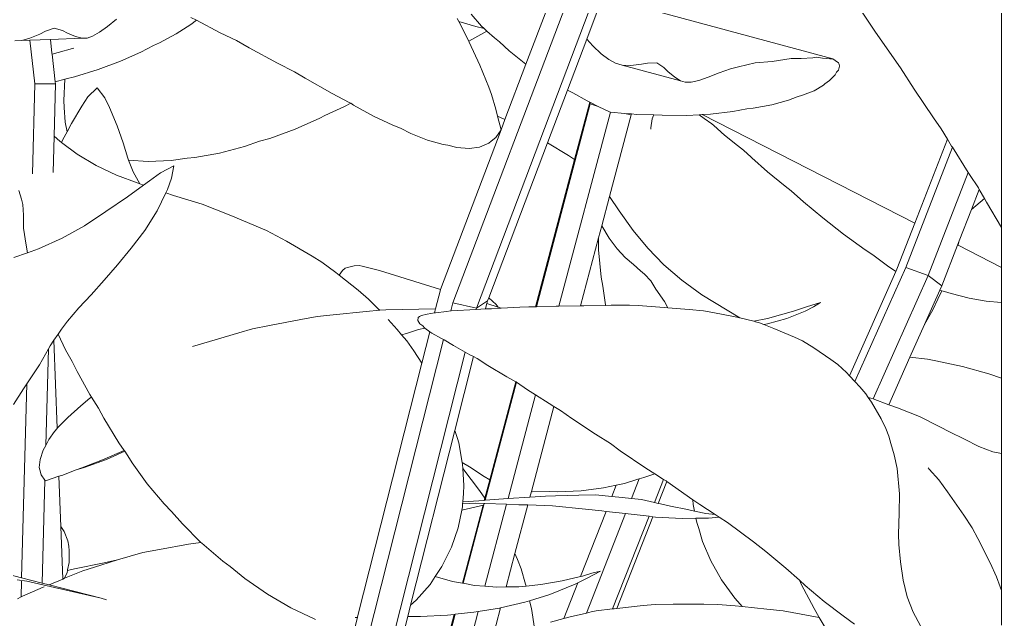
# Model space of a CAD drawing. Header units: metres. Extents: x 12.2 to 77.2, y 18.8 to 35.5.
# Drawn here: x 58.2413 to 58.4633, y 21.0436 to 21.1792 of the extents above; entities that cross this region are included whole.
import ezdxf

# ---------------------------------------------------------------- set-up
doc = ezdxf.new("R2010")
doc.units = ezdxf.units.M
doc.layers.add('0inne_gulv', color=7, linetype='Continuous', lineweight=13)

# ---------------------------------------------------------------- blocks, each defined once
blk = doc.blocks.new('One bedroom house ls')
for p, q in [((4.86971, -2.86546), (4.91434, -2.74765)), ((4.86439, -2.86421), (4.90656, -2.75287)), ((4.98842, -2.84715), (4.98842, -2.78755)), ((4.8983, -2.79496), (4.89466, -2.80458)), ((4.88092, -2.81023), (4.88598, -2.79687)), ((4.95577, -2.79668), (4.95997, -2.80302)), ((4.86852, -2.7989), (4.87089, -2.8016)), ((4.9503, -2.80906), (4.91174, -2.7986)), ((4.78833, -2.80003), (4.78628, -2.80174)), ((4.80513, -2.80129), (4.80185, -2.80339)), ((4.80513, -2.80129), (4.80638, -2.80029)), ((4.80638, -2.80029), (4.80514, -2.79964)), ((4.81178, -2.80311), (4.80638, -2.80029)), ((4.86571, -2.80061), (4.86535, -2.79991)), ((4.86571, -2.80061), (4.8696, -2.80174)), ((4.86798, -2.80504), (4.86571, -2.80061)), ((4.87089, -2.8016), (4.87149, -2.80216)), ((4.77098, -2.80343), (4.76875, -2.80438)), ((4.77098, -2.80343), (4.77225, -2.80276)), ((4.77425, -2.80206), (4.77225, -2.80276)), ((4.77425, -2.80206), (4.77609, -2.80262)), ((4.77721, -2.8032), (4.77609, -2.80262)), ((4.77721, -2.8032), (4.77908, -2.804)), ((4.78293, -2.80391), (4.78447, -2.80303)), ((4.78447, -2.80303), (4.78628, -2.80174)), ((4.79807, -2.80538), (4.80185, -2.80339)), ((4.8155, -2.80491), (4.81178, -2.80311)), ((4.86798, -2.80504), (4.8721, -2.80273)), ((4.87149, -2.80216), (4.8696, -2.80174)), ((4.87149, -2.80216), (4.8721, -2.80273)), ((4.8721, -2.80273), (4.87379, -2.8043)), ((4.95997, -2.80302), (4.96564, -2.81103)), ((4.76535, -2.80496), (4.76691, -2.80488)), ((4.76691, -2.80488), (4.76875, -2.80438)), ((4.76872, -2.80483), (4.76691, -2.80488)), ((4.77339, -2.80466), (4.76872, -2.80483)), ((4.76985, -2.81468), (4.76872, -2.80483)), ((4.78053, -2.80438), (4.77339, -2.80466)), ((4.77374, -2.80774), (4.77339, -2.80466)), ((4.78053, -2.80438), (4.77908, -2.804)), ((4.78166, -2.80435), (4.78053, -2.80438)), ((4.78293, -2.80391), (4.78166, -2.80435)), ((4.79384, -2.80751), (4.7967, -2.80599)), ((4.79807, -2.80538), (4.7967, -2.80599)), ((4.81832, -2.80655), (4.8155, -2.80491)), ((4.86808, -2.80524), (4.86798, -2.80504)), ((4.86808, -2.80524), (4.87047, -2.81044)), ((4.87379, -2.8043), (4.8749, -2.80517)), ((4.8749, -2.80517), (4.87714, -2.80725)), ((4.89466, -2.80458), (4.89029, -2.8161)), ((4.89605, -2.80612), (4.89466, -2.80458)), ((4.89793, -2.8079), (4.89605, -2.80612)), ((4.77377, -2.80799), (4.77374, -2.80774)), ((4.77517, -2.80762), (4.77377, -2.80799)), ((4.77449, -2.81423), (4.77377, -2.80799)), ((4.77841, -2.80666), (4.77517, -2.80762)), ((4.77841, -2.80666), (4.7787, -2.8066)), ((4.7892, -2.80958), (4.79384, -2.80751)), ((4.81832, -2.80655), (4.82472, -2.81002)), ((4.87714, -2.80725), (4.88092, -2.81023)), ((4.89963, -2.80921), (4.89793, -2.8079)), ((4.7892, -2.80958), (4.78418, -2.81143)), ((4.82472, -2.81002), (4.82856, -2.81196)), ((4.87252, -2.81547), (4.87047, -2.81044)), ((4.87617, -2.82276), (4.88092, -2.81023)), ((4.90119, -2.81004), (4.89963, -2.80921)), ((4.90119, -2.81004), (4.90269, -2.81043)), ((4.90269, -2.81043), (4.9046, -2.8105)), ((4.91586, -2.814), (4.90269, -2.81043)), ((4.90701, -2.81026), (4.9046, -2.8105)), ((4.90701, -2.81026), (4.90842, -2.81)), ((4.91053, -2.80993), (4.90842, -2.81)), ((4.91053, -2.80993), (4.91213, -2.811)), ((4.92895, -2.81081), (4.93276, -2.80994)), ((4.93276, -2.80994), (4.93657, -2.80961)), ((4.93657, -2.80961), (4.94091, -2.80897)), ((4.94091, -2.80897), (4.94317, -2.80894)), ((4.94317, -2.80894), (4.94581, -2.80878)), ((4.94671, -2.80866), (4.94581, -2.80878)), ((4.94797, -2.80884), (4.94671, -2.80866)), ((4.94797, -2.80884), (4.94966, -2.80903)), ((4.94966, -2.80903), (4.9503, -2.80906)), ((4.9503, -2.80906), (4.95087, -2.8094)), ((4.95087, -2.8094), (4.95159, -2.80995)), ((4.95159, -2.80995), (4.95176, -2.8102)), ((4.95183, -2.81066), (4.95176, -2.8102)), ((4.77885, -2.81306), (4.78418, -2.81143)), ((4.831, -2.81343), (4.82856, -2.81196)), ((4.91303, -2.81189), (4.91213, -2.811)), ((4.91303, -2.81189), (4.91458, -2.81321)), ((4.92458, -2.81217), (4.92212, -2.81319)), ((4.92458, -2.81217), (4.92721, -2.81129)), ((4.92721, -2.81129), (4.92895, -2.81081)), ((4.95083, -2.81264), (4.94958, -2.81394)), ((4.95083, -2.81264), (4.95116, -2.81207)), ((4.95116, -2.81207), (4.95157, -2.81158)), ((4.95157, -2.81158), (4.95183, -2.81066)), ((4.96564, -2.81103), (4.96874, -2.81592)), ((4.76931, -2.83505), (4.76985, -2.81468)), ((4.77453, -2.81466), (4.76985, -2.81468)), ((4.77422, -2.82652), (4.77453, -2.81466)), ((4.77449, -2.81423), (4.77661, -2.81362)), ((4.77453, -2.81466), (4.77449, -2.81423)), ((4.77638, -2.81842), (4.77661, -2.81362)), ((4.77661, -2.81362), (4.77694, -2.81352)), ((4.77885, -2.81306), (4.77694, -2.81352)), ((4.83706, -2.81686), (4.831, -2.81343)), ((4.91586, -2.814), (4.91458, -2.81321)), ((4.91695, -2.81432), (4.91586, -2.814)), ((4.9183, -2.81427), (4.91695, -2.81432)), ((4.9183, -2.81427), (4.92001, -2.81389)), ((4.92001, -2.81389), (4.92212, -2.81319)), ((4.9461, -2.81623), (4.94818, -2.81498)), ((4.94818, -2.81498), (4.94849, -2.81469)), ((4.94849, -2.81469), (4.94958, -2.81394)), ((4.78393, -2.81561), (4.78186, -2.81764)), ((4.78393, -2.81561), (4.78569, -2.81784)), ((4.83706, -2.81686), (4.84093, -2.81887)), ((4.87252, -2.81547), (4.87309, -2.8171)), ((4.87411, -2.82039), (4.87309, -2.8171)), ((4.89029, -2.8161), (4.88578, -2.828)), ((4.89029, -2.8161), (4.89151, -2.81672)), ((4.89151, -2.81672), (4.89476, -2.81856)), ((4.9461, -2.81623), (4.94348, -2.81727)), ((4.96874, -2.81592), (4.97305, -2.82235)), ((4.77638, -2.81842), (4.77649, -2.82006)), ((4.7805, -2.8197), (4.78186, -2.81764)), ((4.78673, -2.82003), (4.78569, -2.81784)), ((4.83988, -2.81981), (4.84129, -2.81909)), ((4.84093, -2.81887), (4.84129, -2.81909)), ((4.84129, -2.81909), (4.8419, -2.81948)), ((4.89546, -2.8192), (4.88331, -2.86509)), ((4.89191, -2.83181), (4.89534, -2.81884)), ((4.89534, -2.81884), (4.89476, -2.81856)), ((4.89553, -2.81893), (4.89534, -2.81884)), ((4.89553, -2.81893), (4.89546, -2.8192)), ((4.89725, -2.81977), (4.89546, -2.8192)), ((4.89725, -2.81977), (4.89553, -2.81893)), ((4.93233, -2.82018), (4.93652, -2.8194)), ((4.94027, -2.81837), (4.93652, -2.8194)), ((4.94027, -2.81837), (4.94223, -2.81759)), ((4.94223, -2.81759), (4.94348, -2.81727)), ((4.77673, -2.82334), (4.77649, -2.82006)), ((4.7805, -2.8197), (4.77814, -2.82367)), ((4.78673, -2.82003), (4.78847, -2.82421)), ((4.83988, -2.81981), (4.83547, -2.82183)), ((4.8419, -2.81948), (4.84644, -2.82198)), ((4.87452, -2.82198), (4.87411, -2.82039)), ((4.88839, -2.86498), (4.90002, -2.82106)), ((4.89993, -2.82106), (4.89725, -2.81977)), ((4.90009, -2.82111), (4.90318, -2.82136)), ((4.90469, -2.82171), (4.90318, -2.82136)), ((4.90318, -2.82136), (4.90475, -2.82149)), ((4.90469, -2.82171), (4.90475, -2.82149)), ((4.90475, -2.82149), (4.90593, -2.82159)), ((4.90593, -2.82159), (4.90977, -2.82168)), ((4.92075, -2.82165), (4.92005, -2.82169)), ((4.92263, -2.82156), (4.92075, -2.82165)), ((4.96885, -2.8462), (4.92075, -2.82165)), ((4.92263, -2.82156), (4.92767, -2.82096)), ((4.92767, -2.82096), (4.93085, -2.82035)), ((4.93233, -2.82018), (4.93085, -2.82035)), ((4.77716, -2.8255), (4.77673, -2.82334)), ((4.77716, -2.8255), (4.77814, -2.82367)), ((4.83432, -2.82243), (4.8287, -2.82494)), ((4.83547, -2.82183), (4.83432, -2.82243)), ((4.84644, -2.82198), (4.85084, -2.82406)), ((4.87452, -2.82198), (4.87614, -2.82274)), ((4.8753, -2.82505), (4.87452, -2.82198)), ((4.8753, -2.82505), (4.87617, -2.82276)), ((4.87617, -2.82276), (4.87614, -2.82274)), ((4.89981, -2.84016), (4.90469, -2.82171)), ((4.90948, -2.82258), (4.90916, -2.82462)), ((4.90948, -2.82258), (4.90977, -2.82183)), ((4.90977, -2.82183), (4.90982, -2.82168)), ((4.90982, -2.82168), (4.90977, -2.82168)), ((4.91173, -2.8218), (4.90982, -2.82168)), ((4.91173, -2.8218), (4.9173, -2.82184)), ((4.92005, -2.82169), (4.9173, -2.82184)), ((4.92125, -2.82253), (4.92005, -2.82169)), ((4.92125, -2.82253), (4.92298, -2.8237)), ((4.92298, -2.8237), (4.92339, -2.8241)), ((4.97483, -2.82488), (4.97305, -2.82235)), ((4.7762, -2.8273), (4.77716, -2.8255)), ((4.78981, -2.828), (4.78847, -2.82421)), ((4.8287, -2.82494), (4.82297, -2.82702)), ((4.85084, -2.82406), (4.85252, -2.82471)), ((4.85492, -2.8259), (4.85252, -2.82471)), ((4.85492, -2.8259), (4.85869, -2.82739)), ((4.86162, -2.86117), (4.8753, -2.82505)), ((4.8753, -2.82505), (4.8741, -2.82683)), ((4.90916, -2.82462), (4.90917, -2.82494)), ((4.92339, -2.8241), (4.92585, -2.82626)), ((4.97623, -2.8272), (4.97483, -2.82488)), ((4.774, -2.83473), (4.77422, -2.82652)), ((4.77549, -2.82765), (4.77422, -2.82652)), ((4.77588, -2.82794), (4.77549, -2.82765)), ((4.77588, -2.82794), (4.7762, -2.8273)), ((4.77945, -2.83061), (4.77588, -2.82794)), ((4.79086, -2.83146), (4.78981, -2.828)), ((4.81727, -2.82886), (4.82068, -2.82767)), ((4.82297, -2.82702), (4.82068, -2.82767)), ((4.85869, -2.82739), (4.86221, -2.82838)), ((4.87044, -2.82897), (4.8725, -2.82811)), ((4.88578, -2.828), (4.87249, -2.86309)), ((4.8725, -2.82811), (4.87307, -2.82763)), ((4.87307, -2.82763), (4.8741, -2.82683)), ((4.88578, -2.828), (4.89056, -2.83088)), ((4.92585, -2.82626), (4.92877, -2.82863)), ((4.97623, -2.8272), (4.96885, -2.8462)), ((4.97718, -2.82879), (4.97623, -2.8272)), ((4.81163, -2.83034), (4.80606, -2.83133)), ((4.81727, -2.82886), (4.81163, -2.83034)), ((4.86221, -2.82838), (4.86326, -2.82853)), ((4.86326, -2.82853), (4.86531, -2.82906)), ((4.86531, -2.82906), (4.86804, -2.82928)), ((4.87044, -2.82897), (4.86804, -2.82928)), ((4.92877, -2.82863), (4.93011, -2.82965)), ((4.93183, -2.83128), (4.93011, -2.82965)), ((4.9668, -2.85619), (4.97734, -2.82904)), ((4.97718, -2.82879), (4.97734, -2.82904)), ((4.97734, -2.82904), (4.98093, -2.83472)), ((4.77945, -2.83061), (4.78372, -2.83319)), ((4.79086, -2.83146), (4.79106, -2.83196)), ((4.79106, -2.83196), (4.79549, -2.83224)), ((4.79106, -2.83196), (4.79209, -2.83457)), ((4.80067, -2.83201), (4.79549, -2.83224)), ((4.8043, -2.83149), (4.80067, -2.83201)), ((4.80606, -2.83133), (4.8043, -2.83149)), ((4.88309, -2.8651), (4.89191, -2.83181)), ((4.89191, -2.83181), (4.89056, -2.83088)), ((4.932, -2.83145), (4.93183, -2.83128)), ((4.932, -2.83145), (4.93557, -2.83457)), ((4.78372, -2.83319), (4.78833, -2.83537)), ((4.79209, -2.83457), (4.79357, -2.83729)), ((4.79582, -2.83663), (4.79831, -2.83482)), ((4.80127, -2.83324), (4.79831, -2.83482)), ((4.80127, -2.83324), (4.8008, -2.83601)), ((4.93557, -2.83457), (4.93951, -2.8378)), ((4.97187, -2.85807), (4.98093, -2.83472)), ((4.98093, -2.83472), (4.98121, -2.83516)), ((4.7932, -2.83716), (4.78833, -2.83537)), ((4.7932, -2.83716), (4.79357, -2.83729)), ((4.79582, -2.83663), (4.79446, -2.8376)), ((4.79986, -2.83856), (4.8008, -2.83601)), ((4.98121, -2.83516), (4.98326, -2.83824)), ((4.76688, -2.84079), (4.76624, -2.8388)), ((4.79446, -2.8376), (4.7908, -2.84021)), ((4.79357, -2.83729), (4.79446, -2.8376)), ((4.79949, -2.83933), (4.7975, -2.84342)), ((4.79986, -2.83856), (4.79949, -2.83933)), ((4.79949, -2.83933), (4.80122, -2.83991)), ((4.93951, -2.8378), (4.9409, -2.83887)), ((4.9409, -2.83887), (4.94367, -2.84135)), ((4.98166, -2.84311), (4.9834, -2.83861)), ((4.98326, -2.83824), (4.98343, -2.83855)), ((4.9834, -2.83861), (4.98343, -2.83855)), ((4.9834, -2.83861), (4.98344, -2.83857)), ((4.98343, -2.83855), (4.98344, -2.83857)), ((4.98344, -2.83857), (4.98459, -2.84061)), ((4.76688, -2.84079), (4.76712, -2.84199)), ((4.78592, -2.84359), (4.7908, -2.84021)), ((4.80122, -2.83991), (4.80769, -2.84193)), ((4.89804, -2.84683), (4.89981, -2.84016)), ((4.89981, -2.84016), (4.90197, -2.84342)), ((4.94367, -2.84135), (4.94809, -2.84502)), ((4.98166, -2.84311), (4.98459, -2.84061)), ((4.98459, -2.84061), (4.98508, -2.84148)), ((4.98508, -2.84148), (4.98842, -2.84715)), ((4.76712, -2.84199), (4.76729, -2.84439)), ((4.78109, -2.84677), (4.78592, -2.84359)), ((4.79475, -2.84782), (4.7975, -2.84342)), ((4.80769, -2.84193), (4.81421, -2.84445)), ((4.90518, -2.84782), (4.90197, -2.84342)), ((4.9789, -2.85021), (4.98166, -2.84311)), ((4.76728, -2.84732), (4.76729, -2.84439)), ((4.81421, -2.84445), (4.82224, -2.84785)), ((4.95276, -2.84865), (4.94809, -2.84502)), ((4.76789, -2.85117), (4.76728, -2.84732)), ((4.77604, -2.8496), (4.78109, -2.84677)), ((4.79166, -2.85184), (4.79475, -2.84782)), ((4.82224, -2.84785), (4.82676, -2.85028)), ((4.89732, -2.84954), (4.89804, -2.84683)), ((4.89973, -2.8496), (4.89804, -2.84683)), ((4.90848, -2.85184), (4.90518, -2.84782)), ((4.96885, -2.8462), (4.96482, -2.8566)), ((4.98842, -2.85619), (4.98842, -2.84715)), ((4.77604, -2.8496), (4.77071, -2.85201)), ((4.82676, -2.85028), (4.83255, -2.85364)), ((4.89326, -2.86488), (4.89732, -2.84954)), ((4.89732, -2.84954), (4.89734, -2.8522)), ((4.89973, -2.8496), (4.90152, -2.85201)), ((4.95276, -2.84865), (4.95766, -2.85221)), ((4.97852, -2.8512), (4.9789, -2.85021)), ((4.9789, -2.85021), (4.97868, -2.85109)), ((4.76821, -2.85289), (4.76789, -2.85117)), ((4.77071, -2.85201), (4.76821, -2.85289)), ((4.79166, -2.85184), (4.78855, -2.85559)), ((4.89734, -2.8522), (4.89794, -2.85844)), ((4.90152, -2.85201), (4.90336, -2.85399)), ((4.90848, -2.85184), (4.91213, -2.85559)), ((4.95766, -2.85221), (4.95938, -2.85339)), ((4.97496, -2.86036), (4.97852, -2.8512)), ((4.97862, -2.85126), (4.97864, -2.8512)), ((4.97864, -2.8512), (4.97868, -2.85109)), ((4.98842, -2.85619), (4.97864, -2.8512)), ((4.76821, -2.85289), (4.76511, -2.85399)), ((4.83476, -2.85502), (4.83255, -2.85364)), ((4.90524, -2.85553), (4.90336, -2.85399)), ((4.95938, -2.85339), (4.96266, -2.85581)), ((4.78855, -2.85559), (4.78552, -2.85911)), ((4.83795, -2.85736), (4.83476, -2.85502)), ((4.83944, -2.85693), (4.83869, -2.85794)), ((4.84007, -2.85641), (4.83944, -2.85693)), ((4.8406, -2.85619), (4.84007, -2.85641)), ((4.84208, -2.85587), (4.8406, -2.85619)), ((4.84208, -2.85587), (4.8432, -2.85577)), ((4.8432, -2.85577), (4.84388, -2.85592)), ((4.84596, -2.85643), (4.84388, -2.85592)), ((4.84782, -2.8569), (4.84596, -2.85643)), ((4.84782, -2.8569), (4.86162, -2.86117)), ((4.90524, -2.85553), (4.90685, -2.85695)), ((4.90685, -2.85695), (4.90771, -2.85775)), ((4.91213, -2.85559), (4.9162, -2.85911)), ((4.96458, -2.85712), (4.95406, -2.88072)), ((4.95529, -2.88201), (4.9668, -2.85619)), ((4.96458, -2.85712), (4.96266, -2.85581)), ((4.96482, -2.8566), (4.96458, -2.85712)), ((4.9668, -2.85619), (4.97187, -2.85807)), ((4.98842, -2.86415), (4.98842, -2.85619)), ((4.78552, -2.85911), (4.7826, -2.86237)), ((4.83795, -2.85736), (4.83869, -2.85794)), ((4.83869, -2.85794), (4.84299, -2.86135)), ((4.89794, -2.85844), (4.89832, -2.86044)), ((4.90771, -2.85775), (4.90918, -2.85922)), ((4.90918, -2.85922), (4.9103, -2.86112)), ((4.9162, -2.85911), (4.92068, -2.86237)), ((4.95944, -2.88595), (4.97187, -2.85807)), ((4.97187, -2.85807), (4.97496, -2.86036)), ((4.84299, -2.86135), (4.84533, -2.86337)), ((4.86049, -2.86559), (4.86158, -2.86127)), ((4.86158, -2.86127), (4.86162, -2.86117)), ((4.89832, -2.86044), (4.89894, -2.8647)), ((4.9103, -2.86112), (4.91227, -2.86388)), ((4.97106, -2.8691), (4.97451, -2.86136)), ((4.97408, -2.86338), (4.97493, -2.86147)), ((4.97451, -2.86136), (4.97496, -2.86036)), ((4.97451, -2.86136), (4.97493, -2.86147)), ((4.97493, -2.86147), (4.97553, -2.86163)), ((4.7826, -2.86237), (4.77978, -2.86535)), ((4.84533, -2.86337), (4.84761, -2.86565)), ((4.86971, -2.86546), (4.87223, -2.86378)), ((4.87223, -2.86378), (4.87207, -2.8644)), ((4.87249, -2.86309), (4.87223, -2.86378)), ((4.87249, -2.86309), (4.87415, -2.86458)), ((4.92926, -2.86764), (4.92068, -2.86237)), ((4.97293, -2.86577), (4.97408, -2.86338)), ((4.97704, -2.8621), (4.97553, -2.86163)), ((4.97704, -2.8621), (4.98117, -2.86315)), ((4.98496, -2.86383), (4.98117, -2.86315)), ((4.98496, -2.86383), (4.98835, -2.86415)), ((4.77727, -2.86833), (4.77978, -2.86535)), ((4.84785, -2.86591), (4.84476, -2.86621)), ((4.84761, -2.86565), (4.84785, -2.86591)), ((4.84926, -2.86577), (4.84785, -2.86591)), ((4.86049, -2.86559), (4.84926, -2.86577)), ((4.86026, -2.8665), (4.86049, -2.86559)), ((4.86298, -2.86614), (4.86392, -2.86604)), ((4.86392, -2.86604), (4.86439, -2.86421)), ((4.86392, -2.86604), (4.86403, -2.86603)), ((4.86403, -2.86603), (4.86964, -2.86573)), ((4.86439, -2.86421), (4.86971, -2.86546)), ((4.86964, -2.86573), (4.86971, -2.86546)), ((4.86964, -2.86573), (4.87176, -2.86561)), ((4.87178, -2.86553), (4.87176, -2.86561)), ((4.87176, -2.86561), (4.87315, -2.86554)), ((4.87207, -2.8644), (4.87178, -2.86553)), ((4.87315, -2.86554), (4.87178, -2.86553)), ((4.87207, -2.8644), (4.87463, -2.8652)), ((4.87315, -2.86554), (4.87535, -2.86542)), ((4.87463, -2.8652), (4.87415, -2.86458)), ((4.87463, -2.8652), (4.87535, -2.86542)), ((4.87535, -2.86542), (4.87953, -2.86519)), ((4.88159, -2.86513), (4.87953, -2.86519)), ((4.88309, -2.8651), (4.88159, -2.86513)), ((4.88331, -2.86509), (4.88309, -2.8651)), ((4.88776, -2.86499), (4.88331, -2.86509)), ((4.88776, -2.86499), (4.88839, -2.86498)), ((4.88839, -2.86498), (4.89326, -2.86488)), ((4.89326, -2.86488), (4.89398, -2.86487)), ((4.89897, -2.8648), (4.89398, -2.86487)), ((4.89894, -2.8647), (4.89897, -2.8648)), ((4.90017, -2.86478), (4.89897, -2.8648)), ((4.90431, -2.86475), (4.90017, -2.86478)), ((4.90626, -2.86485), (4.90431, -2.86475)), ((4.91216, -2.86524), (4.90626, -2.86485)), ((4.91302, -2.86531), (4.91216, -2.86524)), ((4.91227, -2.86388), (4.91302, -2.86531)), ((4.91784, -2.86569), (4.91302, -2.86531)), ((4.91784, -2.86569), (4.92109, -2.866)), ((4.92321, -2.86637), (4.92109, -2.866)), ((4.94143, -2.86611), (4.94434, -2.86512)), ((4.94407, -2.86613), (4.94596, -2.86513)), ((4.94755, -2.86413), (4.94434, -2.86512)), ((4.94755, -2.86413), (4.94596, -2.86513)), ((4.97293, -2.86577), (4.97106, -2.8691)), ((4.98835, -2.86415), (4.98842, -2.86415)), ((4.98842, -2.88122), (4.98842, -2.86415)), ((4.82293, -2.86934), (4.83004, -2.86798)), ((4.83004, -2.86798), (4.83368, -2.86731)), ((4.83368, -2.86731), (4.83733, -2.86694)), ((4.84476, -2.86621), (4.83733, -2.86694)), ((4.84975, -2.86799), (4.85182, -2.87025)), ((4.85657, -2.86753), (4.85644, -2.86824)), ((4.85692, -2.86897), (4.85644, -2.86824)), ((4.85657, -2.86753), (4.85681, -2.86731)), ((4.85728, -2.8671), (4.85681, -2.86731)), ((4.85858, -2.86678), (4.85728, -2.8671)), ((4.85858, -2.86678), (4.86026, -2.8665)), ((4.86026, -2.8665), (4.86049, -2.86646)), ((4.86298, -2.86614), (4.86049, -2.86646)), ((4.92821, -2.8674), (4.92321, -2.86637)), ((4.92926, -2.86764), (4.92821, -2.8674)), ((4.93246, -2.86839), (4.92926, -2.86764)), ((4.93246, -2.86839), (4.93552, -2.86775)), ((4.94143, -2.86611), (4.93552, -2.86775)), ((4.93552, -2.86898), (4.9399, -2.86777)), ((4.94407, -2.86613), (4.9399, -2.86777)), ((4.77588, -2.87016), (4.7751, -2.8713)), ((4.77727, -2.86833), (4.77588, -2.87016)), ((4.81602, -2.87097), (4.81905, -2.8701)), ((4.81905, -2.8701), (4.82293, -2.86934)), ((4.85182, -2.87025), (4.85281, -2.87145)), ((4.85387, -2.87113), (4.85664, -2.87025)), ((4.85808, -2.86995), (4.85664, -2.87025)), ((4.85692, -2.86897), (4.85759, -2.86942)), ((4.85759, -2.86942), (4.858, -2.86989)), ((4.85808, -2.86995), (4.858, -2.86989)), ((4.85918, -2.87077), (4.85808, -2.86995)), ((4.93284, -2.86848), (4.93246, -2.86839)), ((4.93371, -2.86871), (4.93284, -2.86848)), ((4.93474, -2.86912), (4.93371, -2.86871)), ((4.93474, -2.86912), (4.93552, -2.86898)), ((4.93696, -2.86999), (4.93474, -2.86912)), ((4.93696, -2.86999), (4.94167, -2.872)), ((4.96776, -2.8765), (4.97106, -2.8691)), ((4.77419, -2.87265), (4.77333, -2.87392)), ((4.7751, -2.8713), (4.77419, -2.87265)), ((4.77492, -2.89259), (4.77419, -2.87265)), ((4.77682, -2.87482), (4.7751, -2.8713)), ((4.81602, -2.87097), (4.80934, -2.87294)), ((4.835, -2.98037), (4.86229, -2.8725)), ((4.85281, -2.87145), (4.85387, -2.87113)), ((4.85281, -2.87145), (4.85397, -2.87284)), ((4.85738, -2.87788), (4.85918, -2.87077)), ((4.85962, -2.87109), (4.85918, -2.87077)), ((4.85962, -2.87109), (4.86183, -2.87231)), ((4.86183, -2.87231), (4.86229, -2.8725)), ((4.86229, -2.8725), (4.86241, -2.87256)), ((4.86241, -2.87256), (4.86454, -2.87389)), ((4.94167, -2.872), (4.94342, -2.87282)), ((4.77093, -2.87821), (4.77293, -2.87464)), ((4.77235, -2.89649), (4.77293, -2.87464)), ((4.77293, -2.87464), (4.77333, -2.87392)), ((4.77832, -2.87745), (4.77682, -2.87482)), ((4.80934, -2.87294), (4.80551, -2.87411)), ((4.85559, -2.8751), (4.85397, -2.87284)), ((4.8672, -2.87537), (4.86454, -2.87389)), ((4.94598, -2.87439), (4.94342, -2.87282)), ((4.94989, -2.87703), (4.94598, -2.87439)), ((4.84002, -2.98282), (4.8672, -2.87537)), ((4.85738, -2.87788), (4.85559, -2.8751)), ((4.86905, -2.87635), (4.86481, -2.89311)), ((4.86826, -2.87596), (4.8672, -2.87537)), ((4.86826, -2.87596), (4.86905, -2.87635)), ((4.86905, -2.87635), (4.8699, -2.87678)), ((4.8699, -2.87678), (4.87229, -2.87836)), ((4.94989, -2.87703), (4.95146, -2.8782)), ((4.96297, -2.88726), (4.96776, -2.8765)), ((4.97174, -2.87698), (4.96776, -2.8765)), ((4.97364, -2.87731), (4.97174, -2.87698)), ((4.76804, -2.88251), (4.77093, -2.87821)), ((4.77943, -2.87975), (4.77832, -2.87745)), ((4.84286, -2.93527), (4.85738, -2.87788)), ((4.87229, -2.87836), (4.87663, -2.88098)), ((4.95146, -2.8782), (4.95338, -2.88)), ((4.9796, -2.87864), (4.97364, -2.87731)), ((4.98559, -2.88029), (4.9796, -2.87864)), ((4.77943, -2.87975), (4.7823, -2.88493)), ((4.87663, -2.88098), (4.8786, -2.88207)), ((4.95338, -2.88), (4.95406, -2.88072)), ((4.95406, -2.88072), (4.95529, -2.88201)), ((4.98559, -2.88029), (4.98842, -2.88122)), ((4.98842, -2.89833), (4.98842, -2.88122)), ((4.765, -2.88721), (4.76726, -2.88367)), ((4.76687, -2.92641), (4.76804, -2.88251)), ((4.76726, -2.88367), (4.76804, -2.88251)), ((4.87878, -2.88218), (4.87172, -2.90887)), ((4.87273, -2.90426), (4.8786, -2.88207)), ((4.8786, -2.88207), (4.8787, -2.88212)), ((4.87878, -2.88218), (4.8787, -2.88212)), ((4.88124, -2.88388), (4.87878, -2.88218)), ((4.95529, -2.88201), (4.95644, -2.88322)), ((4.95644, -2.88322), (4.95778, -2.88483)), ((4.78025, -2.88748), (4.78229, -2.88579)), ((4.78268, -2.88553), (4.78229, -2.88579)), ((4.7823, -2.88493), (4.78268, -2.88553)), ((4.78268, -2.88553), (4.78424, -2.88802)), ((4.87687, -2.90851), (4.88308, -2.88506)), ((4.88308, -2.88506), (4.88124, -2.88388)), ((4.88613, -2.88701), (4.88308, -2.88506)), ((4.95778, -2.88483), (4.95831, -2.88561)), ((4.95893, -2.88576), (4.95831, -2.88561)), ((4.95831, -2.88561), (4.95906, -2.88671)), ((4.95944, -2.88595), (4.95893, -2.88576)), ((4.96297, -2.88726), (4.95944, -2.88595)), ((4.78025, -2.88748), (4.77732, -2.89013)), ((4.78546, -2.89027), (4.78424, -2.88802)), ((4.88214, -2.90692), (4.88723, -2.88766)), ((4.88723, -2.88766), (4.88613, -2.88701)), ((4.88875, -2.88856), (4.88723, -2.88766)), ((4.96123, -2.89045), (4.95906, -2.88671)), ((4.96492, -2.88799), (4.96297, -2.88726)), ((4.96991, -2.88993), (4.96492, -2.88799)), ((4.77732, -2.89013), (4.77492, -2.89259)), ((4.78886, -2.89585), (4.78546, -2.89027)), ((4.89127, -2.89036), (4.88875, -2.88856)), ((4.89665, -2.89394), (4.89127, -2.89036)), ((4.96229, -2.89267), (4.96123, -2.89045)), ((4.97453, -2.89229), (4.96991, -2.88993)), ((4.7749, -2.89261), (4.77428, -2.89335)), ((4.77492, -2.89259), (4.7749, -2.89261)), ((4.96296, -2.89439), (4.96229, -2.89267)), ((4.97669, -2.89339), (4.97453, -2.89229)), ((4.77428, -2.89335), (4.77305, -2.89516)), ((4.86481, -2.89311), (4.85482, -2.93261)), ((4.86542, -2.89487), (4.86481, -2.89311)), ((4.86572, -2.8959), (4.86542, -2.89487)), ((4.89665, -2.89394), (4.90004, -2.89603)), ((4.96296, -2.89439), (4.96345, -2.89601)), ((4.98006, -2.89509), (4.97669, -2.89339)), ((4.77235, -2.89649), (4.77177, -2.89757)), ((4.77305, -2.89516), (4.77235, -2.89649)), ((4.78886, -2.89585), (4.79006, -2.89764)), ((4.86651, -2.90033), (4.86572, -2.8959)), ((4.90004, -2.89603), (4.90226, -2.89766)), ((4.96345, -2.89601), (4.96422, -2.89859)), ((4.98006, -2.89509), (4.9833, -2.89675)), ((4.98652, -2.89792), (4.9833, -2.89675)), ((4.77104, -2.89969), (4.77177, -2.89757)), ((4.79006, -2.89764), (4.78513, -2.89975)), ((4.78603, -2.89969), (4.7902, -2.89779)), ((4.79006, -2.89764), (4.7902, -2.89779)), ((4.7902, -2.89779), (4.79129, -2.89939)), ((4.90806, -2.90162), (4.90226, -2.89766)), ((4.96422, -2.89859), (4.96486, -2.90167)), ((4.98842, -2.89833), (4.98652, -2.89792)), ((4.98842, -2.9293), (4.98842, -2.89833)), ((4.77104, -2.89969), (4.77086, -2.9015)), ((4.77086, -2.9015), (4.77099, -2.90201)), ((4.78099, -2.9015), (4.77917, -2.90201)), ((4.78048, -2.90154), (4.77917, -2.90201)), ((4.78048, -2.90154), (4.78513, -2.89975)), ((4.78603, -2.89969), (4.78099, -2.9015)), ((4.79129, -2.89939), (4.7919, -2.9004)), ((4.7919, -2.9004), (4.79528, -2.90513)), ((4.86651, -2.90033), (4.86815, -2.90134)), ((4.86659, -2.90078), (4.86651, -2.90033)), ((4.86659, -2.90078), (4.86665, -2.90171)), ((4.87144, -2.90353), (4.86815, -2.90134)), ((4.97184, -2.90152), (4.97213, -2.90183)), ((4.77099, -2.90201), (4.77128, -2.90314)), ((4.77214, -2.90431), (4.77128, -2.90314)), ((4.77225, -2.90446), (4.77531, -2.90344)), ((4.77531, -2.90344), (4.77618, -2.90316)), ((4.77573, -2.91484), (4.77531, -2.90344)), ((4.77618, -2.90316), (4.779, -2.90204)), ((4.77917, -2.90201), (4.779, -2.90204)), ((4.86665, -2.90171), (4.87041, -2.90664)), ((4.86665, -2.90171), (4.8669, -2.90554)), ((4.87273, -2.90426), (4.87144, -2.90353)), ((4.9076, -2.90375), (4.90655, -2.90401)), ((4.91004, -2.90287), (4.9076, -2.90375)), ((4.91004, -2.90287), (4.90806, -2.90162)), ((4.91205, -2.90415), (4.91004, -2.90287)), ((4.96486, -2.90167), (4.96539, -2.90743)), ((4.97427, -2.90428), (4.97213, -2.90183)), ((4.77152, -2.92759), (4.77214, -2.90431)), ((4.77225, -2.90446), (4.77214, -2.90431)), ((4.79528, -2.90513), (4.7991, -2.90967)), ((4.86679, -2.90737), (4.8669, -2.90554)), ((4.87164, -2.90838), (4.87273, -2.90426)), ((4.90135, -2.90547), (4.89848, -2.90609)), ((4.90035, -2.90801), (4.90135, -2.90547)), ((4.90324, -2.90506), (4.90135, -2.90547)), ((4.90622, -2.90409), (4.90324, -2.90506)), ((4.90655, -2.90401), (4.9048, -2.90846)), ((4.90655, -2.90401), (4.90622, -2.90409)), ((4.90999, -2.90938), (4.91205, -2.90415)), ((4.91083, -2.90957), (4.91278, -2.90463)), ((4.91259, -2.90449), (4.91205, -2.90415)), ((4.91278, -2.90463), (4.91259, -2.90449)), ((4.91869, -2.90877), (4.91278, -2.90463)), ((4.97624, -2.90697), (4.97427, -2.90428)), ((4.86664, -2.90923), (4.86679, -2.90737)), ((4.87164, -2.90838), (4.87041, -2.90664)), ((4.88181, -2.90817), (4.87687, -2.90851)), ((4.88181, -2.90817), (4.88214, -2.90692)), ((4.88532, -2.90792), (4.88181, -2.90817)), ((4.88214, -2.90692), (4.88247, -2.90694)), ((4.88618, -2.90691), (4.88247, -2.90694)), ((4.88532, -2.90792), (4.88757, -2.90786)), ((4.88807, -2.90697), (4.88618, -2.90691)), ((4.89288, -2.90773), (4.88757, -2.90786)), ((4.89341, -2.90674), (4.88807, -2.90697)), ((4.89661, -2.90764), (4.89288, -2.90773)), ((4.89341, -2.90674), (4.89848, -2.90609)), ((4.90035, -2.90801), (4.89661, -2.90764)), ((4.90269, -2.90823), (4.90035, -2.90801)), ((4.9048, -2.90846), (4.90269, -2.90823)), ((4.96539, -2.90743), (4.96532, -2.91178)), ((4.97991, -2.91223), (4.97624, -2.90697)), ((4.7991, -2.90967), (4.80077, -2.9114)), ((4.87032, -2.91021), (4.86639, -2.91112)), ((4.86655, -2.91035), (4.86639, -2.91112)), ((4.86654, -2.92762), (4.87121, -2.91)), ((4.86655, -2.91035), (4.8666, -2.90965)), ((4.8666, -2.90965), (4.86664, -2.90923)), ((4.8666, -2.90965), (4.86958, -2.90954)), ((4.8715, -2.90889), (4.86664, -2.90923)), ((4.87148, -2.90964), (4.86675, -2.92766)), ((4.86958, -2.90954), (4.87148, -2.90964)), ((4.87121, -2.91), (4.87032, -2.91021)), ((4.87121, -2.91), (4.87122, -2.90995)), ((4.87148, -2.90964), (4.87152, -2.90962)), ((4.8715, -2.90889), (4.87164, -2.90838)), ((4.87172, -2.90887), (4.8715, -2.90889)), ((4.87152, -2.90962), (4.8716, -2.90961)), ((4.8716, -2.90961), (4.87654, -2.90977)), ((4.87163, -2.92831), (4.87654, -2.90977)), ((4.87687, -2.90851), (4.87172, -2.90887)), ((4.87654, -2.90977), (4.87934, -2.90987)), ((4.87842, -2.92095), (4.88134, -2.90993)), ((4.87934, -2.90987), (4.88134, -2.90993)), ((4.88134, -2.90993), (4.88692, -2.9101)), ((4.89438, -2.91088), (4.88692, -2.9101)), ((4.90702, -2.9087), (4.9048, -2.90846)), ((4.90999, -2.90938), (4.90702, -2.9087)), ((4.91083, -2.90957), (4.90999, -2.90938)), ((4.91135, -2.90969), (4.91083, -2.90957)), ((4.91359, -2.91018), (4.91135, -2.90969)), ((4.91747, -2.911), (4.91359, -2.91018)), ((4.91869, -2.90877), (4.91875, -2.90985)), ((4.92024, -2.90986), (4.91869, -2.90877)), ((4.91904, -2.91133), (4.91875, -2.90985)), ((4.92368, -2.91208), (4.92024, -2.90986)), ((4.80322, -2.91421), (4.80077, -2.9114)), ((4.86639, -2.91112), (4.86558, -2.91508)), ((4.89322, -2.92614), (4.89903, -2.91138)), ((4.89805, -2.91127), (4.89438, -2.91088)), ((4.90346, -2.91187), (4.8946, -2.93438)), ((4.89805, -2.91127), (4.89903, -2.91138)), ((4.89903, -2.91138), (4.90346, -2.91187)), ((4.90052, -2.93345), (4.90876, -2.9125)), ((4.90148, -2.93334), (4.90964, -2.9126)), ((4.90346, -2.91187), (4.90406, -2.91194)), ((4.90876, -2.9125), (4.90406, -2.91194)), ((4.90964, -2.9126), (4.90876, -2.9125)), ((4.91018, -2.91267), (4.90964, -2.9126)), ((4.91623, -2.91299), (4.91018, -2.91267)), ((4.91747, -2.911), (4.91904, -2.91133)), ((4.91904, -2.91133), (4.92163, -2.91187)), ((4.92368, -2.91208), (4.92163, -2.91187)), ((4.92464, -2.9127), (4.92368, -2.91208)), ((4.96516, -2.91652), (4.96532, -2.91178)), ((4.98181, -2.9151), (4.97991, -2.91223)), ((4.77592, -2.91506), (4.77573, -2.91484)), ((4.77616, -2.92669), (4.77573, -2.91484)), ((4.80322, -2.91421), (4.80743, -2.91839)), ((4.91937, -2.91295), (4.91623, -2.91299)), ((4.92217, -2.91291), (4.91937, -2.91295)), ((4.91956, -2.91391), (4.91937, -2.91295)), ((4.91956, -2.91391), (4.92002, -2.91523)), ((4.92464, -2.9127), (4.92217, -2.91291)), ((4.92646, -2.91388), (4.92464, -2.9127)), ((4.93237, -2.91828), (4.92646, -2.91388)), ((4.77647, -2.91597), (4.77592, -2.91506)), ((4.77647, -2.91597), (4.77729, -2.91804)), ((4.86406, -2.91952), (4.86558, -2.91508)), ((4.92087, -2.91822), (4.92002, -2.91523)), ((4.96523, -2.91888), (4.96516, -2.91652)), ((4.98314, -2.91756), (4.98181, -2.9151)), ((4.77729, -2.91804), (4.77752, -2.91927)), ((4.77766, -2.92033), (4.77752, -2.91927)), ((4.80463, -2.91883), (4.79806, -2.91999)), ((4.80743, -2.91839), (4.80463, -2.91883)), ((4.80743, -2.91839), (4.80765, -2.91861)), ((4.80765, -2.91861), (4.8124, -2.92268)), ((4.92273, -2.9226), (4.92087, -2.91822)), ((4.93518, -2.9205), (4.93237, -2.91828)), ((4.96523, -2.91888), (4.96558, -2.92283)), ((4.98314, -2.91756), (4.98587, -2.92301)), ((4.77759, -2.92297), (4.77766, -2.92033)), ((4.78859, -2.92238), (4.79142, -2.92154)), ((4.79142, -2.92154), (4.79431, -2.92071)), ((4.79806, -2.91999), (4.79431, -2.92071)), ((4.86193, -2.92385), (4.8634, -2.92086)), ((4.86406, -2.91952), (4.8634, -2.92086)), ((4.87642, -2.92849), (4.87842, -2.92095)), ((4.87842, -2.92095), (4.87902, -2.92229)), ((4.93965, -2.92422), (4.93518, -2.9205)), ((4.77759, -2.92297), (4.77725, -2.92464)), ((4.77885, -2.92442), (4.78556, -2.923)), ((4.78068, -2.92481), (4.78475, -2.92353)), ((4.78475, -2.92353), (4.78859, -2.92238)), ((4.78556, -2.923), (4.78859, -2.92238)), ((4.8124, -2.92268), (4.81402, -2.92387)), ((4.87981, -2.92442), (4.87902, -2.92229)), ((4.92273, -2.9226), (4.92516, -2.92689)), ((4.96619, -2.92694), (4.96558, -2.92283)), ((4.98587, -2.92301), (4.98735, -2.9262)), ((4.76687, -2.92641), (4.76201, -2.92517)), ((4.77715, -2.92518), (4.77658, -2.92651)), ((4.77805, -2.92589), (4.77658, -2.92651)), ((4.77722, -2.92478), (4.77715, -2.92518)), ((4.77885, -2.92442), (4.77722, -2.92478)), ((4.77725, -2.92464), (4.77722, -2.92478)), ((4.77805, -2.92589), (4.78068, -2.92481)), ((4.81402, -2.92387), (4.81733, -2.92657)), ((4.86042, -2.92613), (4.86193, -2.92385)), ((4.88085, -2.92782), (4.87981, -2.92442)), ((4.89371, -2.92602), (4.89582, -2.92535)), ((4.89774, -2.9249), (4.89479, -2.92649)), ((4.89774, -2.9249), (4.89582, -2.92535)), ((4.93965, -2.92422), (4.94275, -2.92697)), ((4.76586, -2.92687), (4.76803, -2.9272)), ((4.76675, -2.93075), (4.76685, -2.92715)), ((4.77152, -2.92759), (4.76687, -2.92641)), ((4.76803, -2.9272), (4.78488, -2.93101)), ((4.77307, -2.92799), (4.77152, -2.92759)), ((4.77616, -2.92669), (4.77307, -2.92799)), ((4.78488, -2.93101), (4.77307, -2.92799)), ((4.77658, -2.92651), (4.77616, -2.92669)), ((4.81733, -2.92657), (4.82245, -2.93013)), ((4.85925, -2.92789), (4.85611, -2.93148)), ((4.85925, -2.92789), (4.86042, -2.92613)), ((4.86042, -2.92613), (4.86433, -2.92722)), ((4.86654, -2.92762), (4.86433, -2.92722)), ((4.86675, -2.92766), (4.86654, -2.92762)), ((4.86929, -2.92812), (4.86675, -2.92766)), ((4.87163, -2.92831), (4.86929, -2.92812)), ((4.88085, -2.92782), (4.88096, -2.92829)), ((4.88096, -2.92829), (4.88431, -2.92794)), ((4.88431, -2.92794), (4.8891, -2.92713)), ((4.89204, -2.92786), (4.88633, -2.93017)), ((4.89322, -2.92614), (4.8891, -2.92713)), ((4.88948, -2.93564), (4.89267, -2.92754)), ((4.89204, -2.92786), (4.89267, -2.92754)), ((4.89267, -2.92754), (4.89479, -2.92649)), ((4.89371, -2.92602), (4.89322, -2.92614)), ((4.92814, -2.93104), (4.92516, -2.92689)), ((4.94314, -2.92782), (4.94275, -2.92697)), ((4.94275, -2.92697), (4.94405, -2.92813)), ((4.94314, -2.92782), (4.94606, -2.93338)), ((4.94839, -2.93174), (4.94405, -2.92813)), ((4.96714, -2.93073), (4.96619, -2.92694)), ((4.98817, -2.92848), (4.98735, -2.9262)), ((4.76705, -2.93059), (4.77105, -2.92885)), ((4.77105, -2.92885), (4.77138, -2.92871)), ((4.77196, -2.92846), (4.77138, -2.92871)), ((4.82775, -2.93321), (4.82245, -2.93013)), ((4.8743, -2.92852), (4.87163, -2.92831)), ((4.8743, -2.92852), (4.87642, -2.92849)), ((4.87642, -2.92849), (4.87932, -2.92845)), ((4.87932, -2.92845), (4.88096, -2.92829)), ((4.88174, -2.93162), (4.88633, -2.93017)), ((4.98842, -2.9293), (4.98817, -2.92848)), ((4.98842, -2.9371), (4.98842, -2.9293)), ((4.76594, -2.93118), (4.76675, -2.93075)), ((4.76675, -2.93075), (4.76705, -2.93059)), ((4.78488, -2.93101), (4.78604, -2.93136)), ((4.85482, -2.93261), (4.85417, -2.93518)), ((4.85482, -2.93261), (4.85611, -2.93148)), ((4.87517, -2.93321), (4.88066, -2.93196)), ((4.88066, -2.93196), (4.88174, -2.93162)), ((4.88174, -2.93162), (4.88214, -2.93338)), ((4.90745, -2.9327), (4.91016, -2.93244)), ((4.91422, -2.93241), (4.91016, -2.93244)), ((4.92116, -2.93241), (4.91422, -2.93241)), ((4.92116, -2.93241), (4.9243, -2.93243)), ((4.9243, -2.93243), (4.92823, -2.93279)), ((4.92814, -2.93104), (4.92933, -2.9324)), ((4.92978, -2.93294), (4.92933, -2.9324)), ((4.95262, -2.93504), (4.94839, -2.93174)), ((4.96847, -2.93418), (4.96714, -2.93073)), ((4.82775, -2.93321), (4.83318, -2.93579)), ((4.86316, -2.93486), (4.8571, -2.93518)), ((4.85926, -2.95515), (4.86467, -2.9347)), ((4.86489, -2.93467), (4.85947, -2.95515)), ((4.86467, -2.9347), (4.86316, -2.93486)), ((4.86444, -2.95547), (4.87011, -2.93406)), ((4.86489, -2.93467), (4.86467, -2.9347)), ((4.86912, -2.93422), (4.86489, -2.93467)), ((4.87011, -2.93406), (4.86912, -2.93422)), ((4.87495, -2.93326), (4.87011, -2.93406)), ((4.87222, -2.9444), (4.87517, -2.93321)), ((4.87495, -2.93326), (4.87517, -2.93321)), ((4.88282, -2.93778), (4.88214, -2.93338)), ((4.8946, -2.93438), (4.89088, -2.93526)), ((4.89569, -2.93412), (4.8946, -2.93438)), ((4.89678, -2.93388), (4.89569, -2.93412)), ((4.90052, -2.93345), (4.89678, -2.93388)), ((4.90085, -2.93341), (4.90052, -2.93345)), ((4.90085, -2.93341), (4.90148, -2.93334)), ((4.90148, -2.93334), (4.90745, -2.9327)), ((4.92823, -2.93279), (4.92978, -2.93294)), ((4.92978, -2.93294), (4.93542, -2.93349)), ((4.93542, -2.93349), (4.9391, -2.93385)), ((4.94722, -2.93536), (4.9391, -2.93385)), ((4.94722, -2.93536), (4.94606, -2.93338)), ((4.97013, -2.93728), (4.96847, -2.93418)), ((4.83318, -2.93579), (4.83331, -2.93584)), ((4.84193, -2.93894), (4.84284, -2.93536)), ((4.84284, -2.93536), (4.84233, -2.93538)), ((4.84284, -2.93536), (4.84286, -2.93527)), ((4.85417, -2.93518), (4.84909, -2.95524)), ((4.8571, -2.93518), (4.85417, -2.93518)), ((4.88948, -2.93564), (4.88646, -2.93644)), ((4.89088, -2.93526), (4.88948, -2.93564)), ((4.94924, -2.93879), (4.94722, -2.93536)), ((4.95262, -2.93504), (4.9552, -2.93688))]:
    blk.add_line(p, q)

msp = doc.modelspace()

# ---------------------------------------------------------------- block references
at = {"layer": '0inne_gulv'}
msp.add_blockref('One bedroom house ls', (53.47489, 23.9794), dxfattribs=at)

doc.saveas('drawing.dxf')
